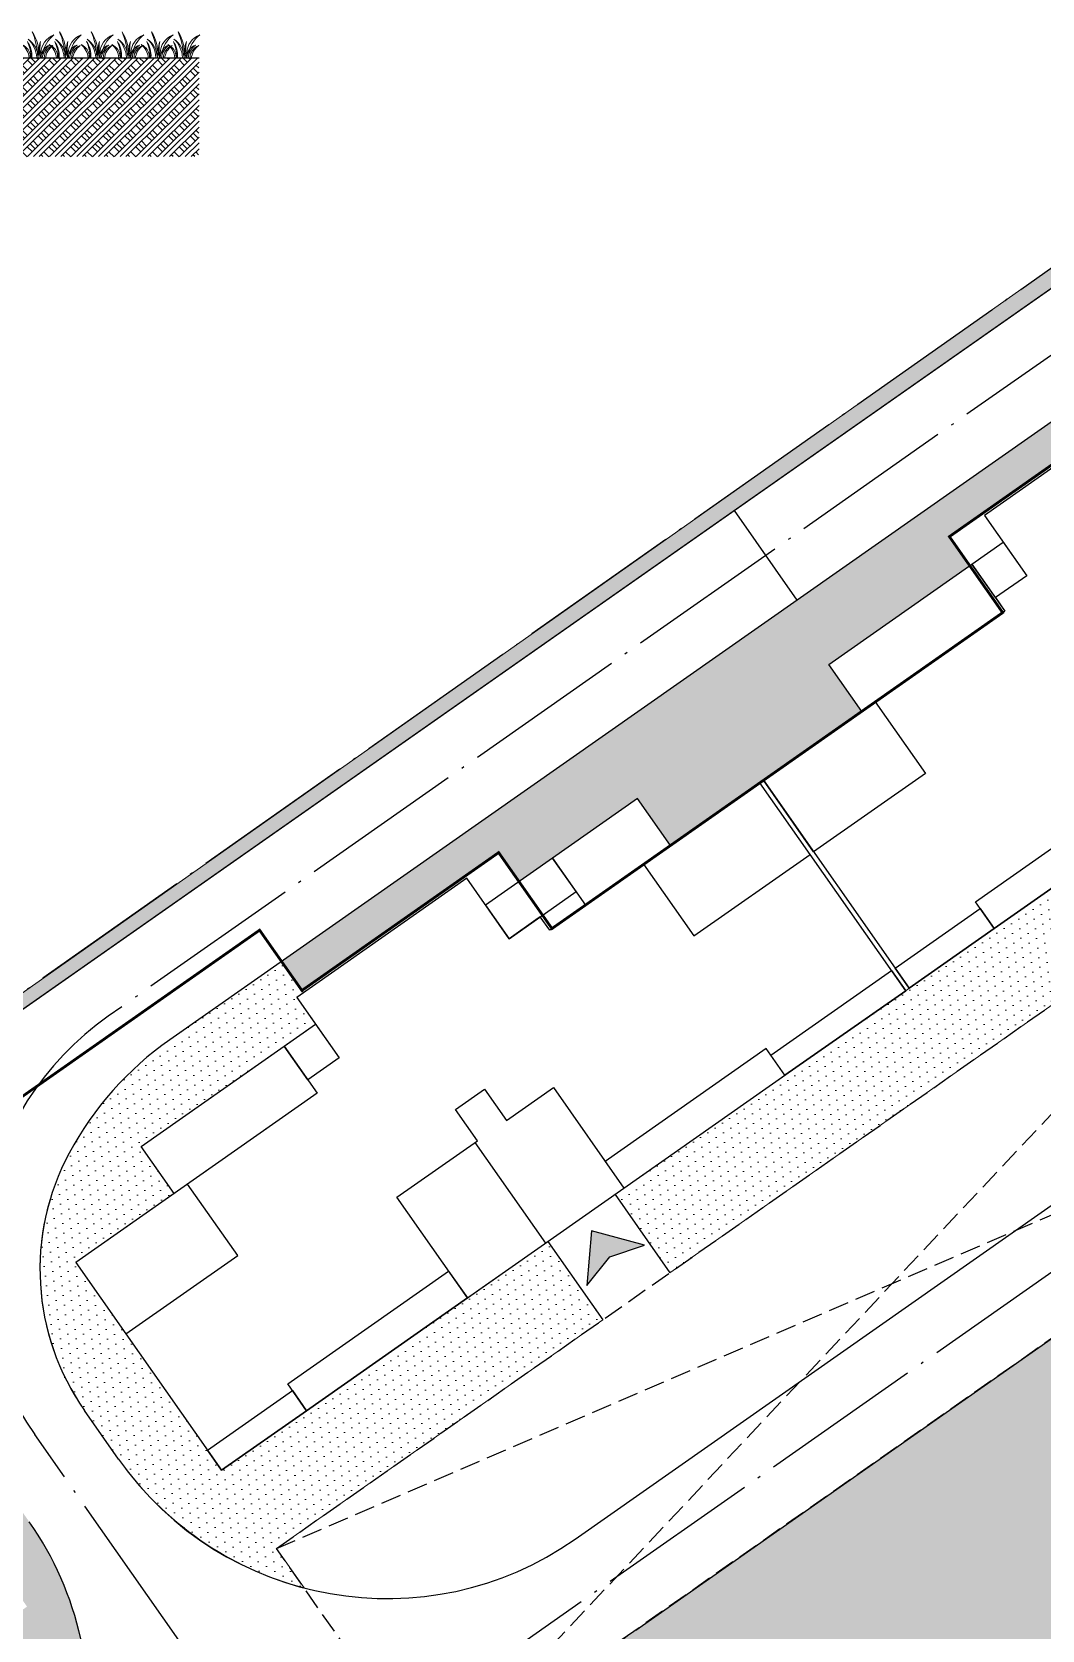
# Model space of a CAD drawing. Extents: x 36524853 to 36525459, y 2743936 to 2747542.
# Drawn here: x 36524991.8 to 36525028.8, y 2745883 to 2745941.5 of the extents above; entities that cross this region are included whole.
import ezdxf

# ---------------------------------------------------------------- set-up
doc = ezdxf.new("R2010")
doc.units = 0
doc.header["$LTSCALE"] = 1000
doc.header["$MEASUREMENT"] = 0
for name, pattern in [('DASH', [0.35, 0.25, -0.1]), ('DASHDOT', [25.399999999999995, 12.7, -6.349999999999998, 0, -6.349999999999998]), ('DOTE', [2.4200000000000004, 2, -0.2, 0.02, -0.2])]:
    doc.linetypes.add(name, pattern=pattern)
for name, color, linetype in [('0-扑救场地', 6, 'DASH'), ('0-用地红线', 1, 'DOTE'), ('0-结构线', 5, 'Continuous'), ('0-规划地下室', 2, 'Continuous'), ('0-规划建筑', 34, 'Continuous'), ('0-规划道路', 4, 'Continuous'), ('0-规划道路中线', 211, 'DASHDOT'), ('_0', 7, 'Continuous'), ('景观铺装填充', 8, 'Continuous'), ('道路', 251, 'Continuous')]:
    doc.layers.add(name, color=color, linetype=linetype)
doc.layers.add('0-有效绿地', color=96, linetype='Continuous', lineweight=5)
doc.layers.add('植物', color=83, linetype='Continuous', lineweight=13)
pattern_1 = [(33.20326482039295, (36524524.6401488, 2747236.33106286), (-0.04103508034130895, 0.3525959935696702), [0, -0.3175000000000007])]
pattern_2 = [(80.03673594298425, (36524524.67879676, 2747236.689786061), (-0.9742826013941751, 1.38952272835697), [0.18, -0.036, 0.048, -0.036, 0.18, -0.72]), (80.03673594298425, (36524524.63295868, 2747236.63691953), (-0.9742826013941751, 1.38952272835697), [0.12, -0.09, 0.18, -0.09, 0.12, -0.6]), (80.03673594298425, (36524524.23286463, 2747237.133633488), (-0.9742826013941751, 1.38952272835697), [0.15, -0.06, 0.15, -0.84]), (80.03673594298425, (36524523.89267407, 2747236.584206168), (-0.9742826013941751, 1.38952272835697), [0.06, -0.12, 0.06, -0.96]), (170.0367359429842, (36524523.91343608, 2747236.702396435), (-1.38952272835697, -0.9742826013941749), [0.108, -1.092]), (170.0367359429842, (36524524.68486369, 2747236.932395196), (-1.38952272835697, -0.9742826013941749), [0.12, -1.08]), (170.0367359429842, (36524524.26400764, 2747237.310918888), (-1.38952272835697, -0.9742826013941749), [0.12, -1.08]), (125.0367359429842, (36524524.72367333, 2747237.083966342), (-1.181902664898058, 0.2076200634853476), [0.12, -1.5770562744]), (215.0367359429842, (36524524.66969211, 2747236.776671649), (-0.2076200634853476, -1.181902664898058), [0.12, -1.5770562744]), (143.4716847629842, (36524524.71153522, 2747237.049547362), (-1.181902664865095, 0.2076200635416925), [0.12, -2.5632815724]), (156.0004924729842, (36524524.6952447, 2747236.991490329), (-1.181902664691004, 0.2076200634930679), [0.12, -4.8277267512]), (156.0004924729842, (36524524.27438865, 2747237.370014021), (-1.181902664691004, 0.2076200634930679), [0.096, -4.8517267512]), (156.0004924729842, (36524523.91758848, 2747236.726034488), (-1.181902664691004, 0.2076200634930679), [0.084, -4.8637267512]), (184.0729794129843, (36524524.67448269, 2747236.873300062), (-1.181902664706032, 0.2076200634075223), [0.12, -4.8277267512]), (184.0729794129843, (36524524.25362664, 2747237.251823755), (-1.181902664706032, 0.2076200634075223), [0.096, -4.8517267512]), (184.0729794129843, (36524523.90928368, 2747236.678758381), (-1.181902664706032, 0.2076200634075223), [0.084, -4.8637267512]), (196.6017871429842, (36524524.6700112, 2747236.813166829), (-1.181902664958745, 0.2076200630085794), [0.12, -2.56328015724])]

# ---------------------------------------------------------------- blocks, each defined once
blk = doc.blocks.new('fdsafadf')
at = {"layer": '_0'}
h = blk.add_hatch(color=1, dxfattribs=at)
h.dxf.hatch_style = 1
h.paths.add_polyline_path([(6.604477675864473e-08, -0.2363507842837862), (-0.2630968902585664, 0.6553852909983107), (0.8126074999681805, -0.2363507839363592), (-0.263096889123517, -1.128086860264375)])
at = {"layer": '_0', "color": 1}
blk.add_lwpolyline([(6.604477675864473e-08, -0.2363507842837862), (-0.2630968902585664, 0.6553852909983107), (0.8126074999681805, -0.2363507839363592), (-0.263096889123517, -1.128086860264375)], close=True, dxfattribs=at)
blk = doc.blocks.new('分析图底图')
at = {"layer": '0-扑救场地', "color": 251, "linetype": 'DASH', "ltscale": 0.003}
for p, q in [((-17.32314497232437, -80.90188646549359), (16.28660451620817, -45.12272581877187)), ((-23.0641602575779, -72.71404527220875), (22.0276198014617, -53.31056702556089))]:
    blk.add_line(p, q, dxfattribs=at)
blk.add_lwpolyline([(-17.32314497232437, -80.90188646828756), (-23.0641602575779, -72.71404527174309), (16.28660451620817, -45.12272582016885), (22.0276198014617, -53.31056702462956), (-17.32314497232437, -80.90188646828756)], dxfattribs=at)
at = {"layer": '0-用地红线', "color": 251, "ltscale": 0.003, "flags": 128}
blk.add_lwpolyline([(39.2559859380126, -69.8555857730098), (42.2938920930028, -39.93773500202224), (16.46729975193739, -17.95558736007661), (-36.18555900454521, -55.04518166836351), (-97.63379300385714, -98.13043966842815), (-100.1789147257805, -101.322044333443), (-67.59714146703482, -127.1440534321591), (-42.66669651865959, -127.8244444830343), (39.25598614662886, -69.85558369802311)], close=True, dxfattribs=at)
at = {"layer": '0-规划地下室', "color": 251, "linetype": 'DASH', "ltscale": 0.003, "const_width": 0.1}
blk.add_lwpolyline([(-39.70288839936256, -114.5471956925467), (-15.13936480134726, -97.32414983678609), (-18.00987244397402, -93.23022923758253), (-3.271758288145065, -82.8964017238468), (-0.4012506455183029, -86.99032232305035), (32.84138461947441, -63.68180026486516), (29.97087697684765, -59.5878796656616), (37.84368077665567, -54.0677571031265), (38.24301773309708, -50.13501428579912), (21.30174459517002, -25.97335518989712), (12.2132408618927, -32.34588215686381), (11.81137035042048, -31.77273407252505), (10.66506938636303, -32.57647845475003), (9.114995263516903, -30.36576133128256), (1.582184553146362, -35.64749315101653), (3.534129753708839, -38.43135915882885), (-12.97256129980087, -50.00524821644649), (-14.92450650036335, -47.22138220909983), (-22.12980355322361, -52.27347341785207), (-23.67987768352032, -50.06275629391894), (-90.37803208827972, -96.82906680833548)], dxfattribs=at)
at = {"layer": '0-规划建筑', "color": 251}
for points in [[(9.090526200830936, -30.50504870666191), (2.867770083248615, -34.86821808293462), (4.417844213545322, -37.07893522270024), (3.271546445786953, -37.88267737533897), (3.61600735783577, -38.37394783925265), (-1.132940538227558, -41.7037366842851), (-1.132940538227558, -41.70373668335378), (-5.226861126720905, -44.57424434972927), (0.1122830733656883, -52.18893666751683), (3.223662734031677, -50.00735085923225), (3.223658762872219, -50.0073451763019), (9.118904426693916, -45.87381417443976)], [(-16.06689092516899, -63.53318329062313), (-18.65034779906273, -59.84865475120023), (-15.70272495597601, -57.78188924118876), (-16.50646710395813, -56.63559147156775), (-15.4420477449894, -55.88925948925316), (-14.63830561190844, -57.035557274241), (-12.91885896027088, -55.82994405785576), (-10.33540207892656, -59.51447259401903)], [(-13.20114649087191, -61.52382794348523), (-15.78460337221622, -57.83929939800873)]]:
    blk.add_lwpolyline(points, dxfattribs=at)
for points in [[(2.410394430160522, -36.6545015941374), (3.556692197918892, -35.85075942613184), (4.417844213545322, -37.07893522270024), (3.271546445786953, -37.88267737533897)], [(-2.829823136329651, -40.32875078637153), (2.410394430160522, -36.6545015941374), (3.61600735783577, -38.37394783925265), (-1.624210208654404, -42.04819706873968)], [(-5.226861126720905, -44.57424434972927), (-1.132940538227558, -41.70373668335378), (0.7041843608021736, -44.3238458703272), (-3.389736242592335, -47.19435350969434)], [(-10.33540207892656, -59.51447259401903), (-10.33540365844965, -59.51447371207178), (-4.440158009529114, -55.3809427022934), (-4.440156415104866, -55.3809415907599), (-0.01872217655181885, -52.28079331992194), (-3.520741485059261, -47.2862102095969), (-3.52074109762907, -47.28620993997902), (-5.357866756618023, -44.66610128711909), (-13.0544366016984, -50.06265621073544), (-13.39889746159315, -49.57138570537791), (-13.56265480071306, -49.68620519572869), (-13.56265485286713, -49.68620521575212), (-14.54519898444414, -50.37512929644436), (-16.09527312964201, -48.16441216785461), (-22.31802923232317, -52.52758154086769), (-20.76795510947704, -54.73829865409061), (-21.91425287723541, -55.54204081883654), (-21.56979195773602, -56.03331127436832), (-30.4126605913043, -62.23360757902265), (-28.57553569227457, -64.85371677484363), (-28.5755355656147, -64.85371697880328), (-25.0735162422061, -69.84830011241138), (-21.96213658899069, -67.66671429341659), (-21.96213658899069, -67.66671428224072), (-16.06689092516899, -63.53318329062313), (-16.06689092516899, -63.53318329062313)], [(-7.778418935835361, -50.27153817238286), (-3.520741485059261, -47.2862102095969), (-5.357866369187832, -44.66610101656988), (-9.615543827414513, -47.65142898028716)], [(2.534740909934044, -49.02480990765616), (8.429983548820019, -44.89128102734685), (9.118901409208775, -45.87381629506126), (3.223658762872219, -50.0073451763019)], [(-11.74438253045082, -49.14409293979406), (-8.633002862334251, -46.96250713523477), (-9.838616073131561, -45.24306048685685), (-12.94999573379755, -47.42464628862217)], [(-14.54519898444414, -50.37512929644436), (-12.08884344249964, -48.65282247681171), (-12.94999572634697, -47.42464629048482), (-15.40635128319263, -49.14695310825482)], [(-0.4044082909822464, -51.45203093579039), (2.706971362233162, -49.27044512890279), (3.223662734031677, -50.00735086249188), (0.1122830808162689, -52.18893664423376)], [(-4.956847786903381, -54.64403588417917), (-0.535413533449173, -51.54388762824237), (-0.01872216910123825, -52.28079333622009), (-4.440156407654285, -55.38094158470631)], [(-20.76795510947704, -54.73829865409061), (-21.91425287723541, -55.54204081883654), (-22.77540516108274, -54.31386461853981), (-21.62910740077496, -53.51012247707695)], [(-21.56979195773602, -56.03331127436832), (-26.81000951677561, -59.7075604996644), (-28.01562247425318, -57.98811424756423), (-22.77540488541126, -54.3138650287874)], [(-10.33540526777506, -59.51447483617812), (-4.440156407654285, -55.38094158470631), (-5.12907824665308, -54.39840063918382), (-11.02432711422443, -58.53193389903754)], [(-10.33540207892656, -59.51447259401903), (-4.440156415104866, -55.38094158796594), (-5.12907824665308, -54.39840063918382), (-11.02432391047478, -58.53193164523691)], [(-26.31874093413353, -59.36310029914603), (-30.41266073286533, -62.23360737459734), (-28.5755355656147, -64.85371697880328), (-24.4816157668829, -61.98320988146588)], [(-22.6510584205389, -66.68417334277183), (-16.75581274926662, -62.55064234882593), (-16.06689092516899, -63.53318329062313), (-21.96213658154011, -67.66671428596601)], [(-22.6510584205389, -66.6841733395122), (-16.75581274926662, -62.55064233765006), (-16.06689092516899, -63.53318328037858), (-21.96213658154011, -67.66671428596601)], [(-25.59020761400461, -69.11139439232647), (-22.47882795333862, -66.92980859056115), (-21.96213658154011, -67.66671428596601), (-25.07351624965668, -69.84830010309815)]]:
    blk.add_lwpolyline(points, close=True, dxfattribs=at)
at = {"layer": '0-规划道路', "color": 251}
for p, q in [((5.990378767251968, -26.08361566625535), (-41.01601435244083, -59.04278217628598)), ((10.66126204282045, -27.69385546119884), (-26.97005612403154, -54.07956172153354)), ((-3.994976915419102, -37.97027507331222), (-6.291383028030396, -34.69513859413564)), ((-12.12767639756203, -72.37372102122754), (32.01297551393509, -41.42390760965645)), ((-9.904962457716465, -75.70052775647491), (34.3093816190958, -44.69904408697039)), ((-10.66290712356567, -59.74412193894386), (-8.653558157384396, -62.60985725466162)), ((-13.11925947666168, -61.46642652340233), (-11.1099105104804, -64.33216183632612)), ((-28.84230417758226, -69.43752992711961), (-30.09332059323788, -67.65332918195054))]:
    blk.add_line(p, q, dxfattribs=at)
for centre, radius, start, end in [((-20.08083777874708, -63.9049711599946), 12, 125.0368674208228, 151.7804411119586), ((-22.72426351904869, -62.4864154253155), 9, 151.7804411119586, 215.0368283397017), ((-19.01689474284649, -62.54831158090383), 12, 215.036736127439, 305.0367360377961), ((-41.94285010546446, -78.62315438408405), 12, 305.0367360377961, 35.03673612743896)]:
    blk.add_arc(centre, radius, start, end, dxfattribs=at)
at = {"layer": '0-规划道路中线', "color": 251, "linetype": 'DOTE', "ltscale": 0.003}
for p, q in [((7.138581827282906, -27.72118390584365), (-29.22361773997545, -53.21703054849058)), ((-64.63195667415857, -111.6304515581578), (33.16117855906487, -43.061475855764)), ((-22.44245103001595, -82.04871066799387), (-31.91512624919415, -68.53877267800272))]:
    blk.add_line(p, q, dxfattribs=at)
blk.add_arc((-22.90850092470646, -62.22365586832166), 11, 125.0367360377961, 215.036736127439, dxfattribs=at)
blk = doc.blocks.new('yure')
at = {"layer": '植物'}
for centre, major_axis, ratio, start_param, end_param in [((48890.26966343509, 24368.671709735), (48.18638577009499, 48.18638577009497), 0.9999999999998594, 5.583694975050674, 6.407938004941025), ((48914.58510862086, 24377.90453080972), (-33.86143288747197, 33.86143288747197), 0.999999999999751, 3.897774906070259, 5.123665458051749), ((48813.11315846214, 24371.86790586538), (-107.861152073588, 107.861152073588), 0.9999999999998019, 3.958972165864697, 4.344567680089908), ((48876.80305619457, 24382.55579538177), (64.63577990890187, 64.63577990890187), 0.9999999999998843, 5.424924391907439, 6.091971658522622), ((48887.91878966368, 24370.35921355143), (69.5538860332335, 69.5538860332335), 0.9999999999997532, 5.554686599541865, 6.326195721500189), ((48905.25209211459, 24371.59984627417), (61.20593726905848, 61.20593726905847), 0.9999999999999722, 5.531817906716691, 6.464502055738535), ((48760.42732748053, 24376.1855337331), (161.7917281103516, 161.7917281103515), 0.9999999999997843, 5.529768492660423, 5.915364006885685), ((48855.9621740791, 24392.21736800798), (-96.95366986336892, 96.95366986336893), 0.9999999999997399, 3.854128065112228, 4.521175331727304), ((49086.24327548329, 24403.06220167141), (64.63577990889334, 64.63577990889333), 0.9999999999999937, 2.01089829714528, 2.677945563760435), ((49150.60339968427, 24408.39216117467), (-107.8611520735162, 107.8611520735162), 0.999999999999991, 0.6167096219864767, 1.002305136211695), ((49073.67915037814, 24390.54311983407), (-50.79214933121675, 50.79214933121676), 0.9999999999998525, -0.4407072614221519, 0.7851832905597491), ((49050.06237750738, 24375.95746543335), (-33.86143288749648, 33.8614328874965), 0.9999999999999531, -0.4407072614230148, 0.7851832905587113), ((49074.09560285127, 24366.01312336611), (-48.18638577010989, 48.1863857701099), 0.9999999999998699, -0.1541834815163339, 0.6700595483740228), ((49109.72898839392, 24375.62660673315), (-72.279578655161, 72.27957865516102), 0.9999999999999066, -0.1541834815163754, 0.6700595483739122), ((49061.44528572516, 24373.88933709539), (-33.86143288745769, 33.8614328874577), 0.999999999999935, -0.4407072614218193, 0.7851832905599356), ((49085.478511069, 24363.94499502808), (-48.18638577010224, 48.18638577010225), 0.9999999999997246, -0.1541834815164966, 0.6700595483739096)]:
    blk.add_ellipse(centre, major_axis=major_axis, ratio=ratio, start_param=start_param, end_param=end_param, dxfattribs=at)
blk = doc.blocks.new('绿地剖面')
at = {"layer": '景观铺装填充'}
h = blk.add_hatch(dxfattribs=at)
h.set_pattern_fill('夯实土壤', color=8, scale=10, style=0)
h.set_pattern_definition([(45, (-48834441.786302, -26336717.82640252), (-39.73940110268397, 39.73940110268397), []), (45, (-48834420.786302, -26336717.82640252), (-39.73940110268397, 39.73940110268397), []), (45, (-48834399.786302, -26336717.82640252), (-39.73940110268397, 39.73940110268397), []), (135, (-48834441.786302, -26336717.82640252), (-39.73940110268397, -39.73940110268397), [26.5, -29.7]), (135, (-48834431.286302, -26336707.32640252), (-39.73940110268397, -39.73940110268397), [26.5, -29.7]), (135, (-48834420.786302, -26336696.82640252), (-39.73940110268397, -39.73940110268397), [26.5, -29.7])])
h.paths.add_polyline_path([(696.6399284899671, -421.7706293595329), (1397.94160402436, -421.7706293595329), (1413.228353863531, -379.7706293595402), (1428.039820243052, -463.7706293595293), (1442.941604024352, -421.7706293595329), (2137.196760547507, -421.7706293595329), (2137.196760547507, -60.11308637501497), (783.0826929090617, -60.11308637501497), (696.6399284899671, -59.96112871122386)])
at = {"layer": '景观铺装填充', "color": 0}
blk.add_lwpolyline([(696.6399284899671, -59.96112871122386), (2137.196760547507, -59.96112871122386)], dxfattribs=at)
at = {"layer": '0-结构线'}
for p in [(-47443.36302241679, -24434.26924349392), (-47343.36302241679, -24434.26924349392), (-47227.08046698537, -24434.26924349392), (-47114.40953268927, -24434.26924349392), (-47006.79388848606, -24434.26924349392), (-46909.28991279817, -24434.26924349392)]:
    blk.add_blockref('yure', p, dxfattribs=at)

msp = doc.modelspace()

# ---------------------------------------------------------------- hatches: boundary and pattern name
at = {"layer": '0-有效绿地', "linetype": 'Continuous'}
h = msp.add_hatch(dxfattribs=at)
h.set_pattern_fill('草坪或沼泽', color=256, scale=0.3, angle=45)
h.set_pattern_definition(pattern_2)
h.paths.add_polyline_path([(36524982.48449381, 2745900.037551157), (36524982.77154465, 2745899.628158993), (36525040.75862098, 2745940.28657964), (36525040.25485875, 2745940.715353805), (36524987.602, 2745903.6257595)])
h = msp.add_hatch(dxfattribs=at)
h.set_pattern_fill('草坪或沼泽', color=256, scale=0.3, angle=45)
h.set_pattern_definition(pattern_2)
edge = h.paths.add_edge_path()
edge.add_line((36525001.65775545, 2745906.397467748), (36525008.8630525, 2745911.449558959))
edge.add_line((36525008.8630525, 2745911.449558959), (36525009.60938551, 2745910.385141463))
edge.add_line((36525009.60938551, 2745910.385141463), (36525013.94894294, 2745913.427880685))
edge.add_line((36525013.94894294, 2745913.427880685), (36525015.15455575, 2745911.708434608))
edge.add_line((36525015.15455575, 2745911.708434608), (36525022.16334879, 2745916.622744102))
edge.add_line((36525022.16334879, 2745916.622744102), (36525020.95773586, 2745918.342190375))
edge.add_line((36525020.95773586, 2745918.342190375), (36525026.116075, 2745921.959029437))
edge.add_line((36525026.116075, 2745921.959029437), (36525025.36974356, 2745923.023448021))
edge.add_line((36525025.36974356, 2745923.023448021), (36525032.90255427, 2745928.305179833))
edge.add_line((36525032.90255427, 2745928.305179833), (36525033.64888502, 2745927.240762234))
edge.add_line((36525033.64888502, 2745927.240762234), (36525038.37590051, 2745930.555172051))
edge.add_arc((36525036.17112321, 2745928.520742707), 2.999990955366175, 42.69886871863785, 125.0368009146849)
edge.add_line((36525034.44882103, 2745930.977085704), (36525000.9114235, 2745907.461887058))
edge.add_line((36525000.9114235, 2745907.461887058), (36525001.65775545, 2745906.397467748))
h = msp.add_hatch(dxfattribs=at)
h.set_pattern_fill('DOTS', color=256, scale=0.2000000000000005, angle=-1.833471122591297)
h.set_pattern_definition(pattern_1)
h.paths.add_polyline_path([(36525013.12465187, 2745898.92681923), (36525015.13400084, 2745896.061083913), (36525036.55339023, 2745911.079577658), (36525034.54403488, 2745913.945322079)])
h = msp.add_hatch(dxfattribs=at)
h.set_pattern_fill('DOTS', color=256, scale=0.2000000000000005, angle=-1.833471122591297)
h.set_pattern_definition(pattern_1)
edge = h.paths.add_edge_path()
edge.add_line((36525059.14220019, 2745902.857960281), (36525053.75843605, 2745899.08306144))
edge.add_line((36525053.75843605, 2745899.08306144), (36525053.41397514, 2745899.574331898))
edge.add_line((36525053.41397514, 2745899.574331898), (36525020.17133986, 2745876.265809856))
edge.add_line((36525020.17133986, 2745876.265809856), (36525020.51580077, 2745875.774539365))
edge.add_line((36525020.51580077, 2745875.774539365), (36525020.10640872, 2745875.487488602))
edge.add_line((36525020.10640872, 2745875.487488602), (36525015.8580574, 2745881.546491086))
edge.add_line((36525015.8580574, 2745881.546491086), (36525010.61783904, 2745877.872241301))
edge.add_line((36525010.61783904, 2745877.872241301), (36525014.86619034, 2745871.813238811))
edge.add_line((36525014.86619034, 2745871.813238811), (36525012.57359482, 2745870.205754546))
edge.add_line((36525012.57359482, 2745870.205754546), (36525010.73699187, 2745872.825119309))
edge.add_arc((36525015.64969651, 2745876.269728442), 5.999999912580296, 181.8258249678689, 215.0367360836298, ccw=False)
edge.add_arc((36525015.6496967, 2745876.269728449), 6.000000105884631, 148.6149147851835, 181.8258249711533, ccw=False)
edge.add_arc((36525020.77181475, 2745873.145004091), 11.99999973954134, 125.0367358316762, 148.6149147831352, ccw=False)
edge.add_line((36525013.88259657, 2745882.97041333), (36525045.81517886, 2745905.360374058))
edge.add_line((36525045.81517886, 2745905.360374058), (36525047.25043268, 2745903.313413792))
edge.add_line((36525047.25043268, 2745903.313413792), (36525059.61407288, 2745911.982346868))
edge.add_line((36525059.61407288, 2745911.982346868), (36525060.01119427, 2745911.415971975))
edge.add_line((36525060.01119427, 2745911.415971975), (36525059.14220019, 2745902.857960281))
h = msp.add_hatch(dxfattribs=at)
h.set_pattern_fill('DOTS', color=256, scale=0.2000000000000005, angle=-1.833471122591297)
h.set_pattern_definition(pattern_1)
edge = h.paths.add_edge_path()
edge.add_arc((36525004.83683164, 2745896.22027202), 12.11030616032959, 215.2352621897103, 255.1602265783852)
edge.add_line((36525001.73517825, 2745884.513895057), (36525000.72339878, 2745885.956895863))
edge.add_line((36525000.72339878, 2745885.956895863), (36525012.67764853, 2745894.338779302))
edge.add_line((36525012.67764853, 2745894.338779302), (36525010.66829956, 2745897.204514612))
edge.add_line((36525010.66829956, 2745897.204514612), (36524998.71404287, 2745888.82264108))
edge.add_line((36524998.71404287, 2745888.82264108), (36524993.37489905, 2745896.437333659))
edge.add_line((36524993.37489905, 2745896.437333659), (36524996.97754952, 2745898.963380635))
edge.add_line((36524996.97754952, 2745898.963380635), (36524995.77193632, 2745900.682827279))
edge.add_line((36524995.77193632, 2745900.682827279), (36525002.15845165, 2745905.160818653))
edge.add_line((36525002.15845165, 2745905.160818653), (36525001.46952982, 2745906.143359604))
edge.add_line((36525001.46952982, 2745906.143359604), (36525001.7151651, 2745906.31559009))
edge.add_line((36525001.7151651, 2745906.31559009), (36525000.91142351, 2745907.461887069))
edge.add_line((36525000.91142351, 2745907.461887069), (36524996.81750295, 2745904.591379456))
edge.add_arc((36525003.70672143, 2745894.765969848), 12.00000021326694, 125.0367359845535, 151.7804178368861)
edge.add_arc((36525001.06329574, 2745896.18452566), 9.000000218378252, 151.780417732445, 183.4086343121515)
edge.add_arc((36525001.06124464, 2745896.183810615), 8.997910252094801, 183.4048657405168, 215.0367359486349)
edge.add_line((36524993.69389861, 2745891.018096584), (36524994.94525486, 2745889.233411183))
h = msp.add_hatch(dxfattribs=at)
h.set_pattern_fill('DOTS', color=256, scale=0.2000000000000005, angle=-1.833471122591297)
h.set_pattern_definition(pattern_1)
edge = h.paths.add_edge_path()
edge.add_line((36524941.51548998, 2745867.525479579), (36524943.81189555, 2745864.25034388))
edge.add_line((36524943.81189555, 2745864.25034388), (36524944.79443648, 2745864.939265718))
edge.add_line((36524944.79443648, 2745864.939265718), (36524944.10551465, 2745865.921806659))
edge.add_line((36524944.10551465, 2745865.921806659), (36524950.32827077, 2745870.284976039))
edge.add_line((36524950.32827077, 2745870.284976039), (36524951.01719261, 2745869.302435088))
edge.add_line((36524951.01719261, 2745869.302435088), (36524959.86006391, 2745875.502733569))
edge.add_line((36524959.86006391, 2745875.502733569), (36524961.06567712, 2745873.783286921))
edge.add_line((36524961.06567712, 2745873.783286921), (36524964.47181877, 2745876.171549082))
edge.add_line((36524964.47181877, 2745876.171549082), (36524963.26620556, 2745877.89099574))
edge.add_line((36524963.26620556, 2745877.89099574), (36524968.83394078, 2745881.794888366))
edge.add_line((36524968.83394078, 2745881.794888366), (36524968.14501894, 2745882.777429327))
edge.add_line((36524968.14501894, 2745882.777429327), (36524974.36777507, 2745887.140598685))
edge.add_line((36524974.36777507, 2745887.140598685), (36524975.05669688, 2745886.158057749))
edge.add_line((36524975.05669688, 2745886.158057749), (36524976.20299252, 2745886.961797231))
edge.add_line((36524976.20299178, 2745886.961796717), (36524981.44321225, 2745890.636048362))
edge.add_line((36524981.44321225, 2745890.636048362), (36524982.6488256, 2745888.916602957))
edge.add_line((36524982.6488256, 2745888.916602957), (36524986.25147683, 2745891.442650061))
edge.add_line((36524986.25147683, 2745891.442650061), (36524991.59062105, 2745883.827957757))
edge.add_line((36524991.59062105, 2745883.827957757), (36524979.63637821, 2745875.446064402))
edge.add_line((36524979.63637821, 2745875.446064402), (36524981.64572717, 2745872.580329094))
edge.add_line((36524981.64572717, 2745872.580329094), (36524993.59997693, 2745880.962212536))
edge.add_line((36524993.59997693, 2745880.962212536), (36524993.79836835, 2745881.101317396))
edge.add_arc((36524981.88504389, 2745880.062505241), 11.9585296083007, 4.983444080919056, 35.08994269642167)
edge.add_line((36524991.67011836, 2745886.937005074), (36524984.89572033, 2745896.598657709))
edge.add_line((36524984.89572033, 2745896.598657709), (36524966.22744216, 2745883.509143109))
edge.add_line((36524966.22744216, 2745883.509143109), (36524967.37564454, 2745881.871575745))
edge.add_line((36524967.37564454, 2745881.871575745), (36524951.65498953, 2745870.848826441))
edge.add_line((36524951.65498953, 2745870.848826441), (36524949.87527559, 2745873.387056137))
edge.add_line((36524949.87527559, 2745873.387056137), (36524941.51548997, 2745867.525479577))

# ---------------------------------------------------------------- linework, layer by layer
at = {"layer": '0-有效绿地'}
for points in [[(36524982.48449381, 2745900.037551157), (36524982.77154465, 2745899.628158993), (36525040.75862098, 2745940.28657964), (36525040.25485875, 2745940.715353805), (36524987.602, 2745903.6257595)], [(36525013.12465187, 2745898.92681923), (36525015.13400084, 2745896.061083913), (36525036.55339023, 2745911.079577658), (36525034.54403488, 2745913.945322079)]]:
    msp.add_lwpolyline(points, close=True, dxfattribs=at)
msp.add_lwpolyline([(36525001.65775545, 2745906.397467748), (36525008.8630525, 2745911.449558959), (36525009.60938551, 2745910.385141463), (36525013.94894294, 2745913.427880685), (36525015.15455575, 2745911.708434608), (36525022.16334879, 2745916.622744102), (36525020.95773586, 2745918.342190375), (36525026.116075, 2745921.959029437), (36525025.36974356, 2745923.023448021), (36525032.90255427, 2745928.305179833), (36525033.64888502, 2745927.240762234), (36525038.37590051, 2745930.555172051, 0.3755662361445764), (36525034.44882103, 2745930.977085704), (36525000.9114235, 2745907.461887058)], format="xyb", close=True, dxfattribs=at)
for points in [[(36525059.14220019, 2745902.857960281), (36525053.75843605, 2745899.08306144), (36525053.41397514, 2745899.574331898), (36525020.17133986, 2745876.265809856), (36525020.51580077, 2745875.774539365), (36525020.10640872, 2745875.487488602), (36525015.8580574, 2745881.546491086), (36525010.61783904, 2745877.872241301), (36525014.86619034, 2745871.813238811), (36525012.57359482, 2745870.205754546), (36525010.73699187, 2745872.825119309, -0.1459328453524018), (36525009.65274279, 2745876.07856086, -0.1459328413188531), (36525010.52757825, 2745879.394453051, -0.103243719252593), (36525013.88259657, 2745882.97041333), (36525045.81517886, 2745905.360374058), (36525047.25043268, 2745903.313413792), (36525059.61407288, 2745911.982346868), (36525060.01119427, 2745911.415971975), (36525059.14220019, 2745902.857960281)], [(36524994.94525487, 2745889.233411183, 0.1759894161624884), (36525001.73517825, 2745884.513895057), (36525000.72339878, 2745885.956895863), (36525012.67764853, 2745894.338779302), (36525010.66829956, 2745897.204514612), (36524998.71404287, 2745888.82264108), (36524993.37489905, 2745896.437333659), (36524996.97754952, 2745898.963380635), (36524995.77193632, 2745900.682827279), (36525002.15845165, 2745905.160818653), (36525001.46952982, 2745906.143359604), (36525001.7151651, 2745906.31559009), (36525000.91142351, 2745907.461887069), (36524996.81750295, 2745904.591379456, 0.1172238831574032), (36524993.13301849, 2745900.440193266, 0.138886957652396), (36524992.07921761, 2745895.649414403, 0.1389032071607953), (36524993.69389861, 2745891.018096584), (36524994.94525486, 2745889.233411183)], [(36524981.64572717, 2745872.580329094), (36524993.59997693, 2745880.962212536), (36524993.79836835, 2745881.101317396, 0.1321252685604537), (36524991.67011836, 2745886.937005074)]]:
    msp.add_lwpolyline(points, format="xyb", dxfattribs=at)

# ---------------------------------------------------------------- block references
msp.add_blockref('分析图底图', (36525023.787559, 2745958.670941168))
at = {"xscale": 0.009999999998447799, "yscale": 0.009999999998447799, "zscale": 0.009999999998447799}
msp.add_blockref('绿地剖面', (36524976.51771205, 2745941.162775906), dxfattribs=at)
at = {"layer": '道路', "color": 251, "xscale": -1.44, "yscale": 1.44, "zscale": 1.44, "rotation": 305.0367519569032}
msp.add_blockref('fdsafadf', (36525013.21072167, 2745896.83471794), dxfattribs=at)

doc.saveas('drawing.dxf')
